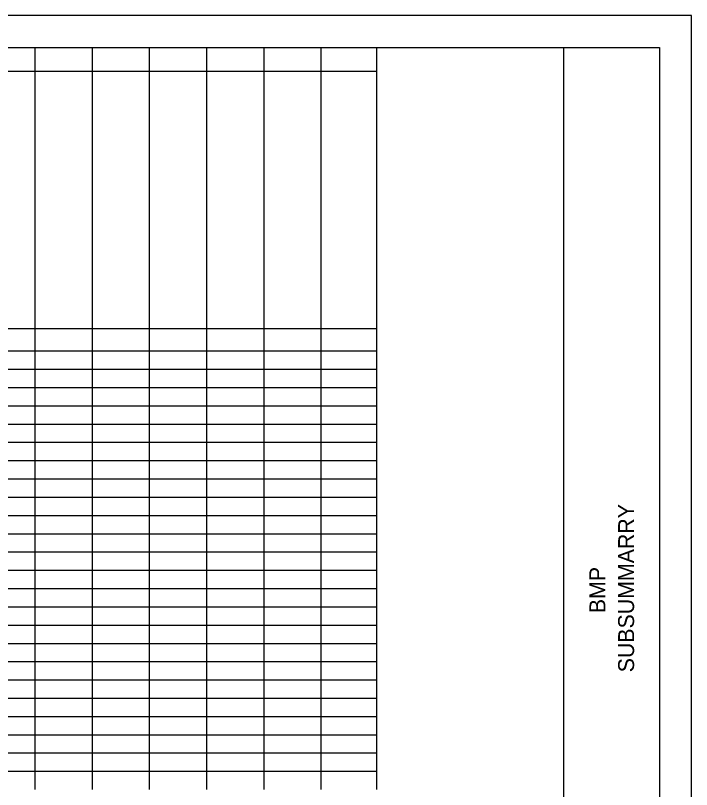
# Model space of a CAD drawing. Extents: x 9.7 to 43.7, y -14.8 to 7.2.
# Drawn here: x 33.12 to 43.71, y -4.97 to 7.16 of the extents above; entities that cross this region are included whole.
import ezdxf

# ---------------------------------------------------------------- set-up
doc = ezdxf.new("R2010")
doc.units = 0
for name, color, linetype in [('Default', 7, 'Continuous'), ('SH_Border', 7, 'Continuous'), ('SH_Cut_Line', 7, 'Continuous'), ('SH_Data', 7, 'Continuous')]:
    doc.layers.add(name, color=color, linetype=linetype)

msp = doc.modelspace()

# ---------------------------------------------------------------- linework, layer by layer
at = {"layer": 'Default'}
for p, q in [((32.524, 6.662), (33.42, 6.662)), ((33.42, 6.662), (35.214, 6.662)), ((33.42, 6.662), (33.42, 5.952)), ((34.317, 6.662), (34.317, 5.952)), ((35.214, 6.662), (37.904, 6.662)), ((35.214, 6.662), (35.214, 5.952)), ((36.111, 6.662), (36.111, 5.952)), ((37.008, 6.662), (37.008, 5.952)), ((37.904, 6.662), (38.776, 6.662)), ((37.904, 6.662), (37.904, 5.952)), ((38.776, 6.662), (38.776, 5.952)), ((32.524, 6.288), (33.42, 6.288)), ((33.42, 6.288), (35.214, 6.288)), ((35.214, 6.288), (37.904, 6.288)), ((37.904, 6.288), (38.776, 6.288)), ((33.42, 5.952), (33.42, 5.616)), ((34.317, 5.952), (34.317, 5.616)), ((35.214, 5.952), (35.214, 5.616)), ((36.111, 5.952), (36.111, 5.616)), ((37.008, 5.952), (37.008, 5.616)), ((37.904, 5.952), (37.904, 5.616)), ((38.776, 5.952), (38.776, 5.616)), ((33.42, 5.616), (33.42, 5.279)), ((34.317, 5.616), (34.317, 5.279)), ((35.214, 5.616), (35.214, 5.279)), ((36.111, 5.616), (36.111, 5.279)), ((37.008, 5.616), (37.008, 5.279)), ((37.904, 5.616), (37.904, 5.279)), ((38.776, 5.616), (38.776, 5.279)), ((33.42, 5.279), (33.42, 4.943)), ((34.317, 5.279), (34.317, 4.943)), ((35.214, 5.279), (35.214, 4.943)), ((36.111, 5.279), (36.111, 4.943)), ((37.008, 5.279), (37.008, 4.943)), ((37.904, 5.279), (37.904, 4.943)), ((38.776, 5.279), (38.776, 4.943)), ((33.42, 4.943), (33.42, 4.271)), ((34.317, 4.943), (34.317, 4.271)), ((35.214, 4.943), (35.214, 4.271)), ((36.111, 4.943), (36.111, 4.271)), ((37.008, 4.943), (37.008, 4.271)), ((37.904, 4.943), (37.904, 4.271)), ((38.776, 4.943), (38.776, 4.271)), ((33.42, 4.271), (33.42, 3.598)), ((34.317, 4.271), (34.317, 3.598)), ((35.214, 4.271), (35.214, 3.598)), ((36.111, 4.271), (36.111, 3.598)), ((37.008, 4.271), (37.008, 3.598)), ((37.904, 4.271), (37.904, 3.598)), ((38.776, 4.271), (38.776, 3.598)), ((33.42, 3.598), (33.42, 3.262)), ((34.317, 3.598), (34.317, 3.262)), ((35.214, 3.598), (35.214, 3.262)), ((36.111, 3.598), (36.111, 3.262)), ((37.008, 3.598), (37.008, 3.262)), ((37.904, 3.598), (37.904, 3.262)), ((38.776, 3.598), (38.776, 3.262)), ((33.42, 3.262), (33.42, 2.253)), ((34.317, 3.262), (34.317, 2.253)), ((35.214, 3.262), (35.214, 2.253)), ((36.111, 3.262), (36.111, 2.253)), ((37.008, 3.262), (37.008, 2.253)), ((37.904, 3.262), (37.904, 2.253)), ((38.776, 3.262), (38.776, 2.253)), ((32.524, 2.253), (33.42, 2.253)), ((33.42, 2.253), (35.214, 2.253)), ((33.42, 2.253), (33.42, 1.904)), ((34.317, 2.253), (34.317, 1.904)), ((35.214, 2.253), (37.904, 2.253)), ((35.214, 2.253), (35.214, 1.904)), ((36.111, 2.253), (36.111, 1.904)), ((37.008, 2.253), (37.008, 1.904)), ((37.904, 2.253), (38.776, 2.253)), ((37.904, 2.253), (37.904, 1.904)), ((38.776, 2.253), (38.776, 1.904)), ((32.524, 1.904), (33.42, 1.904)), ((33.42, 1.904), (35.214, 1.904)), ((33.42, 1.904), (33.42, 1.045)), ((34.317, 1.904), (34.317, 1.045)), ((35.214, 1.904), (37.904, 1.904)), ((35.214, 1.904), (35.214, 1.045)), ((36.111, 1.904), (36.111, 1.045)), ((37.008, 1.904), (37.008, 1.045)), ((37.904, 1.904), (38.776, 1.904)), ((37.904, 1.904), (37.904, 1.045)), ((38.776, 1.904), (38.776, 1.045)), ((32.524, 1.618), (33.42, 1.618)), ((33.42, 1.618), (35.214, 1.618)), ((35.214, 1.618), (37.904, 1.618)), ((37.904, 1.618), (38.776, 1.618)), ((32.524, 1.331), (33.42, 1.331)), ((33.42, 1.331), (35.214, 1.331)), ((35.214, 1.331), (37.904, 1.331)), ((37.904, 1.331), (38.776, 1.331)), ((32.524, 1.045), (33.42, 1.045)), ((33.42, 1.045), (35.214, 1.045)), ((33.42, 1.045), (33.42, 0.472)), ((34.317, 1.045), (34.317, 0.472)), ((35.214, 1.045), (37.904, 1.045)), ((35.214, 1.045), (35.214, 0.472)), ((36.111, 1.045), (36.111, 0.472)), ((37.008, 1.045), (37.008, 0.472)), ((37.904, 1.045), (38.776, 1.045)), ((37.904, 1.045), (37.904, 0.472)), ((38.776, 1.045), (38.776, 0.472)), ((32.524, 0.758), (33.42, 0.758)), ((33.42, 0.758), (35.214, 0.758)), ((35.214, 0.758), (37.904, 0.758)), ((37.904, 0.758), (38.776, 0.758)), ((32.524, 0.472), (33.42, 0.472)), ((33.42, 0.472), (35.214, 0.472)), ((33.42, 0.472), (33.42, -0.388)), ((34.317, 0.472), (34.317, -0.388)), ((35.214, 0.472), (37.904, 0.472)), ((35.214, 0.472), (35.214, -0.388)), ((36.111, 0.472), (36.111, -0.388)), ((37.008, 0.472), (37.008, -0.388)), ((37.904, 0.472), (38.776, 0.472)), ((37.904, 0.472), (37.904, -0.388)), ((38.776, 0.472), (38.776, -0.388)), ((32.524, 0.185), (33.42, 0.185)), ((33.42, 0.185), (35.214, 0.185)), ((35.214, 0.185), (37.904, 0.185)), ((37.904, 0.185), (38.776, 0.185)), ((32.524, -0.101), (33.42, -0.101)), ((33.42, -0.101), (35.214, -0.101)), ((35.214, -0.101), (37.904, -0.101)), ((37.904, -0.101), (38.776, -0.101)), ((32.524, -0.388), (33.42, -0.388)), ((33.42, -0.388), (35.214, -0.388)), ((33.42, -0.388), (33.42, -1.247)), ((34.317, -0.388), (34.317, -1.247)), ((35.214, -0.388), (37.904, -0.388)), ((35.214, -0.388), (35.214, -1.247)), ((36.111, -0.388), (36.111, -1.247)), ((37.008, -0.388), (37.008, -1.247)), ((37.904, -0.388), (38.776, -0.388)), ((37.904, -0.388), (37.904, -1.247)), ((38.776, -0.388), (38.776, -1.247)), ((32.524, -0.674), (33.42, -0.674)), ((33.42, -0.674), (35.214, -0.674)), ((35.214, -0.674), (37.904, -0.674)), ((37.904, -0.674), (38.776, -0.674)), ((32.524, -0.961), (33.42, -0.961)), ((33.42, -0.961), (35.214, -0.961)), ((35.214, -0.961), (37.904, -0.961)), ((37.904, -0.961), (38.776, -0.961)), ((32.524, -1.247), (33.42, -1.247)), ((33.42, -1.247), (35.214, -1.247)), ((33.42, -1.247), (33.42, -1.534)), ((34.317, -1.247), (34.317, -1.534)), ((35.214, -1.247), (37.904, -1.247)), ((35.214, -1.247), (35.214, -1.534)), ((36.111, -1.247), (36.111, -1.534)), ((37.008, -1.247), (37.008, -1.534)), ((37.904, -1.247), (38.776, -1.247)), ((37.904, -1.247), (37.904, -1.534)), ((38.776, -1.247), (38.776, -1.534)), ((32.524, -1.534), (33.42, -1.534)), ((33.42, -1.534), (35.214, -1.534)), ((33.42, -1.534), (33.42, -2.68)), ((34.317, -1.534), (34.317, -2.68)), ((35.214, -1.534), (37.904, -1.534)), ((35.214, -1.534), (35.214, -2.68)), ((36.111, -1.534), (36.111, -2.68)), ((37.008, -1.534), (37.008, -2.68)), ((37.904, -1.534), (38.776, -1.534)), ((37.904, -1.534), (37.904, -2.68)), ((38.776, -1.534), (38.776, -2.68)), ((32.524, -1.82), (33.42, -1.82)), ((33.42, -1.82), (35.214, -1.82)), ((35.214, -1.82), (37.904, -1.82)), ((37.904, -1.82), (38.776, -1.82)), ((32.524, -2.107), (33.42, -2.107)), ((33.42, -2.107), (35.214, -2.107)), ((35.214, -2.107), (37.904, -2.107)), ((37.904, -2.107), (38.776, -2.107)), ((32.524, -2.393), (33.42, -2.393)), ((33.42, -2.393), (35.214, -2.393)), ((35.214, -2.393), (37.904, -2.393)), ((37.904, -2.393), (38.776, -2.393)), ((32.524, -2.68), (33.42, -2.68)), ((33.42, -2.68), (35.214, -2.68)), ((33.42, -2.68), (33.42, -2.966)), ((34.317, -2.68), (34.317, -2.966)), ((35.214, -2.68), (37.904, -2.68)), ((35.214, -2.68), (35.214, -2.966)), ((36.111, -2.68), (36.111, -2.966)), ((37.008, -2.68), (37.008, -2.966)), ((37.904, -2.68), (38.776, -2.68)), ((37.904, -2.68), (37.904, -2.966)), ((38.776, -2.68), (38.776, -2.966)), ((32.524, -2.966), (33.42, -2.966)), ((33.42, -2.966), (35.214, -2.966)), ((33.42, -2.966), (33.42, -4.399)), ((34.317, -2.966), (34.317, -4.399)), ((35.214, -2.966), (37.904, -2.966)), ((35.214, -2.966), (35.214, -4.399)), ((36.111, -2.966), (36.111, -4.399)), ((37.008, -2.966), (37.008, -4.399)), ((37.904, -2.966), (38.776, -2.966)), ((37.904, -2.966), (37.904, -4.399)), ((38.776, -2.966), (38.776, -4.399)), ((32.524, -3.253), (33.42, -3.253)), ((33.42, -3.253), (35.214, -3.253)), ((35.214, -3.253), (37.904, -3.253)), ((37.904, -3.253), (38.776, -3.253)), ((32.524, -3.539), (33.42, -3.539)), ((33.42, -3.539), (35.214, -3.539)), ((35.214, -3.539), (37.904, -3.539)), ((37.904, -3.539), (38.776, -3.539)), ((32.524, -3.826), (33.42, -3.826)), ((33.42, -3.826), (35.214, -3.826)), ((35.214, -3.826), (37.904, -3.826)), ((37.904, -3.826), (38.776, -3.826)), ((32.524, -4.112), (33.42, -4.112)), ((33.42, -4.112), (35.214, -4.112)), ((35.214, -4.112), (37.904, -4.112)), ((37.904, -4.112), (38.776, -4.112)), ((32.524, -4.399), (33.42, -4.399)), ((33.42, -4.399), (35.214, -4.399)), ((33.42, -4.399), (33.42, -4.971)), ((34.317, -4.399), (34.317, -4.971)), ((35.214, -4.399), (37.904, -4.399)), ((35.214, -4.399), (35.214, -4.971)), ((36.111, -4.399), (36.111, -4.971)), ((37.008, -4.399), (37.008, -4.971)), ((37.904, -4.399), (38.776, -4.399)), ((37.904, -4.399), (37.904, -4.971)), ((38.776, -4.399), (38.776, -4.971)), ((32.524, -4.685), (33.42, -4.685)), ((33.42, -4.685), (35.214, -4.685)), ((35.214, -4.685), (37.904, -4.685)), ((37.904, -4.685), (38.776, -4.685))]:
    msp.add_line(p, q, dxfattribs=at)
at = {"layer": 'SH_Border'}
msp.add_line((41.712, -14.338), (41.712, 6.662), dxfattribs=at)
msp.add_lwpolyline([(11.212, 6.662), (43.212, 6.662), (43.212, -14.338), (11.212, -14.338)], close=True, dxfattribs=at)
at = {"layer": 'SH_Cut_Line'}
msp.add_lwpolyline([(9.712, -14.838), (43.712, -14.838), (43.712, 7.162), (9.712, 7.162)], close=True, dxfattribs=at)

# ---------------------------------------------------------------- texts
at = {"layer": 'SH_Data'}
for s, p in [('SUBSUMMARRY', (42.812, -3.134)), ('BMP', (42.362, -2.207))]:
    msp.add_text(s, height=0.25, rotation=90, dxfattribs=at).set_placement(p)

doc.saveas('drawing.dxf')
